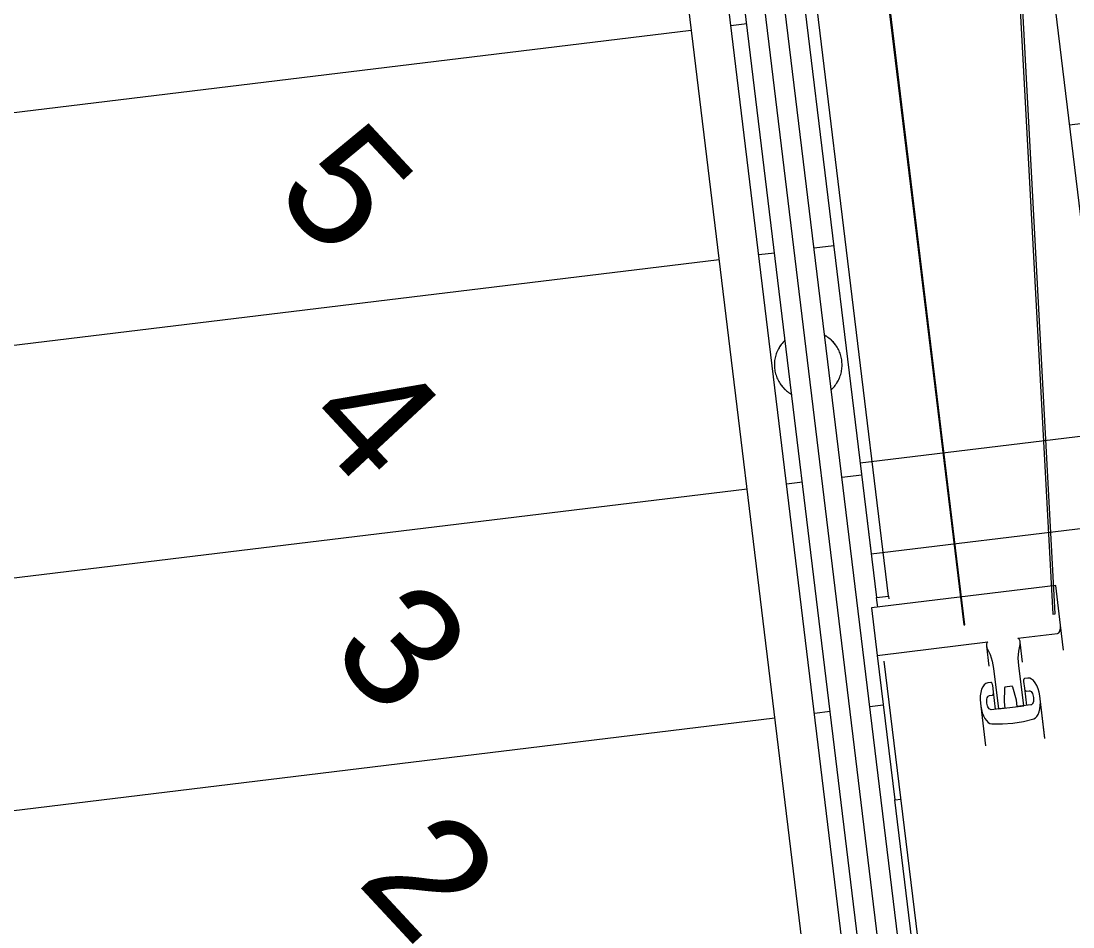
# Model space of a CAD drawing. Header units: metres. Extents: x 400403 to 400526, y 4543947 to 4544120.
# Drawn here: x 400465.021 to 400466.342, y 4544009.081 to 4544010.218 of the extents above; entities that cross this region are included whole.
import ezdxf

# ---------------------------------------------------------------- set-up
doc = ezdxf.new("R2010")
doc.units = ezdxf.units.M
doc.layers.add('A-----NPP', color=7, linetype='Continuous', lineweight=15, true_color=0x00a000)
for name, color, linetype, lineweight in [('A-FLORIDM', 7, 'Continuous', 5), ('A_HANDRAIL', 7, 'Continuous', 5), ('A_STAIR', 7, 'Continuous', 15), ('G-PLANOTM', 7, 'Continuous', 13)]:
    doc.layers.add(name, color=color, linetype=linetype, lineweight=lineweight)
doc.styles.add('Arial', font='Arial.ttf', dxfattribs={"height": 0.15})

# ---------------------------------------------------------------- blocks, each defined once
blk = doc.blocks.new('Railing - Baluster-2368251-PERON KAT _1_10 _-3_21_ KOTU TUĞLA DUVAR PLANI - 1_2')
at = {"layer": 'A_HANDRAIL', "color": 9, "true_color": 0xc0c0c0, "flags": 128}
for points in [[(-0.0254, 0.0341), (-0.0267, 0.033), (-0.028, 0.032), (-0.0293, 0.0308), (-0.0305, 0.0296), (-0.0316, 0.0284), (-0.0328, 0.0271), (-0.0338, 0.0257), (-0.0348, 0.0244), (-0.0358, 0.023), (-0.0367, 0.0215), (-0.0375, 0.02), (-0.0383, 0.0185), (-0.039, 0.017), (-0.0396, 0.0154), (-0.0402, 0.0138), (-0.0407, 0.0122), (-0.0412, 0.0105), (-0.0416, 0.0089), (-0.0419, 0.0072), (-0.0421, 0.0055), (-0.0423, 0.0039), (-0.0424, 0.0022), (-0.0425, 0.0005), (-0.0425, -0.0012), (-0.0424, -0.0029), (-0.0422, -0.0046), (-0.042, -0.0063), (-0.0417, -0.008), (-0.0414, -0.0097), (-0.041, -0.0113), (-0.0405, -0.0129), (-0.0399, -0.0145), (-0.0393, -0.0161), (-0.0386, -0.0177), (-0.0379, -0.0192), (-0.0371, -0.0207), (-0.0362, -0.0222), (-0.0353, -0.0236), (-0.0344, -0.025), (-0.0333, -0.0264), (-0.0323, -0.0277), (-0.0311, -0.0289), (-0.0299, -0.0302), (-0.0287, -0.0313), (-0.0274, -0.0325), (-0.0261, -0.0335), (-0.025, -0.0344)], [(0.0254, -0.0341), (0.0267, -0.033), (0.028, -0.032), (0.0293, -0.0308), (0.0305, -0.0296), (0.0316, -0.0284), (0.0328, -0.0271), (0.0338, -0.0257), (0.0348, -0.0244), (0.0358, -0.023), (0.0367, -0.0215), (0.0375, -0.02), (0.0383, -0.0185), (0.039, -0.017), (0.0396, -0.0154), (0.0402, -0.0138), (0.0407, -0.0122), (0.0412, -0.0105), (0.0416, -0.0089), (0.0419, -0.0072), (0.0421, -0.0055), (0.0423, -0.0039), (0.0424, -0.0022), (0.0425, -0.0005), (0.0425, 0.0012), (0.0424, 0.0029), (0.0422, 0.0046), (0.042, 0.0063), (0.0417, 0.008), (0.0414, 0.0097), (0.041, 0.0113), (0.0405, 0.0129), (0.0399, 0.0145), (0.0393, 0.0161), (0.0386, 0.0177), (0.0379, 0.0192), (0.0371, 0.0207), (0.0362, 0.0222), (0.0353, 0.0236), (0.0344, 0.025), (0.0333, 0.0264), (0.0323, 0.0277), (0.0311, 0.0289), (0.0299, 0.0302), (0.0287, 0.0313), (0.0274, 0.0325), (0.0261, 0.0335), (0.025, 0.0344)]]:
    blk.add_lwpolyline(points, dxfattribs=at)
at = {"layer": 'A_HANDRAIL', "color": 9, "true_color": 0xc0c0c0}
for start, end in [(139.6378, 150), (127.2319, 129.319), (50.681, 52.7681), (30, 40.3622), (210, 220.3622), (319.6378, 330), (230.681, 232.7681), (307.2319, 309.319)]:
    blk.add_arc((0, 0), 0.0425, start, end, dxfattribs=at)
blk = doc.blocks.new('Railing - Railing-2369654-PERON KAT _1_10 _-3_21_ KOTU TUĞLA DUVAR PLANI - 1_2')
at = {"layer": 'A_HANDRAIL', "color": 9, "true_color": 0xc0c0c0}
for p, q in [((107.1691, -6.2984), (105.3446, -4.9728)), ((107.1397, -6.3389), (105.334, -5.027))]:
    blk.add_line(p, q, dxfattribs=at)
at = {"rotation": 233.9999999999997}
blk.add_blockref('Railing - Baluster-2368251-PERON KAT _1_10 _-3_21_ KOTU TUĞLA DUVAR PLANI - 1_2', (106.3744, -5.6654), dxfattribs=at)
blk = doc.blocks.new('Top Rail Type - Top Rail_Internal_-V11-PERON KAT _1_10 _-3_21_ KOTU TUĞLA DUVAR PLANI - 1_2')
at = {"layer": 'A_HANDRAIL', "color": 9, "true_color": 0xc0c0c0}
for p, q in [((107.2102, -6.2418), (105.3593, -4.897)), ((107.1809, -6.2823), (105.3488, -4.9512))]:
    blk.add_line(p, q, dxfattribs=at)
blk = doc.blocks.new('D1010-30_Escalator - H_6120-V16-PERON KAT _1_10 _-3_21_ KOTU TUĞLA DUVAR PLANI - 1_2')
at = {"layer": 'G-PLANOTM'}
for p, q in [((-1.16, -8.5651), (-1.16, -3.5551)), ((-0.798, -4.8595), (-0.7974, -3.7065)), ((-0.7978, -4.4692), (-0.75, -4.4692)), ((-1.11, -5.0329), (-1.11, -5.0293)), ((-1.095, -5.0293), (-1.095, -5.0329)), ((-1.11, -5.0416), (-1.11, -5.0329)), ((-0.8849, -5.1232), (-0.8849, -5.0916)), ((-1.1179, -5.1016), (-1.1179, -5.2845)), ((-1.11, -8.5251), (-1.11, -5.1098)), ((-0.9803, -5.1066), (-0.9803, -5.1321)), ((-0.9377, -5.1321), (-0.9377, -5.1066)), ((-0.9785, -5.1866), (-0.9785, -5.1647)), ((-0.9394, -5.1647), (-0.9394, -5.1866)), ((-0.9965, -5.1804), (-0.9965, -5.2308)), ((-0.9215, -5.2308), (-0.9215, -5.1804)), ((-1.1179, -5.2845), (-1.11, -5.2845)), ((-1.1179, -6.0479), (-1.1179, -5.2845))]:
    blk.add_line(p, q, dxfattribs=at)
at = {"layer": 'G-PLANOTM', "lineweight": 15}
for p, q in [((-1.095, -5.0293), (-1.095, -3.5666)), ((-1.0055, -3.7065), (-1.0055, -5.0766)), ((-1.0039, -5.0766), (-1.0039, -3.7065)), ((-0.8007, -3.7065), (-0.8929, -5.0766)), ((-0.8896, -5.0766), (-0.7974, -3.7065)), ((-1.11, -3.7141), (-1.11, -5.0293)), ((0.2743, -4.8595), (-1.11, -4.8595)), ((-1.11, -4.8595), (-1.11, -4.9741)), ((-1.11, -4.9741), (0.51, -4.9741)), ((-1.11, -5.0293), (-1.095, -5.0293)), ((-0.8849, -5.0416), (-1.1179, -5.0416)), ((-1.1179, -5.0416), (-1.1179, -5.1016)), ((-0.8849, -5.0916), (-0.8849, -5.0416)), ((-1.0055, -5.0766), (-1.0039, -5.0766)), ((-0.8929, -5.0766), (-0.8896, -5.0766)), ((-1.1179, -5.1016), (-0.9778, -5.1016)), ((-0.9402, -5.1016), (-0.8899, -5.1016)), ((-0.975, -5.1356), (-0.975, -5.1866)), ((-0.943, -5.1866), (-0.943, -5.1356)), ((-0.9805, -5.1526), (-0.9844, -5.1526)), ((-0.9785, -5.1647), (-0.9785, -5.1565)), ((-0.9641, -5.1616), (-0.9667, -5.1786)), ((-0.9545, -5.1606), (-0.9635, -5.1606)), ((-0.9512, -5.1786), (-0.9538, -5.1616)), ((-0.9394, -5.1565), (-0.9394, -5.1647)), ((-0.9336, -5.1526), (-0.9375, -5.1526)), ((-0.9965, -5.1768), (-0.9965, -5.1804)), ((-0.984, -5.1686), (-0.9805, -5.1686)), ((-0.9375, -5.1686), (-0.934, -5.1686)), ((-0.9215, -5.1804), (-0.9215, -5.1768)), ((-0.9667, -5.1866), (-0.984, -5.1866)), ((-0.975, -5.1866), (-0.943, -5.1866)), ((-0.9667, -5.1786), (-0.9667, -5.1866)), ((-0.9512, -5.1866), (-0.9512, -5.1786)), ((-0.934, -5.1866), (-0.9512, -5.1866))]:
    blk.add_line(p, q, dxfattribs=at)
at = {"layer": 'G-PLANOTM', "lineweight": 15, "flags": 128}
for points in [[(-0.8899, -5.1016), (-0.8889, -5.1014), (-0.888, -5.1009), (-0.8871, -5.0999), (-0.8864, -5.0987), (-0.8858, -5.0972), (-0.8853, -5.0954), (-0.885, -5.0936), (-0.8849, -5.0916)], [(-0.9778, -5.1016), (-0.9783, -5.1017), (-0.9788, -5.102), (-0.9792, -5.1025), (-0.9796, -5.1031), (-0.9799, -5.1038), (-0.9801, -5.1047), (-0.9803, -5.1056), (-0.9803, -5.1066)], [(-0.9803, -5.1066), (-0.9802, -5.1078), (-0.98, -5.1089), (-0.9797, -5.1098)], [(-0.9797, -5.1098), (-0.9771, -5.1176), (-0.9756, -5.1264), (-0.975, -5.1356)], [(-0.943, -5.1356), (-0.9425, -5.1264), (-0.9409, -5.1176), (-0.9383, -5.1098)], [(-0.9377, -5.1066), (-0.9378, -5.1056), (-0.9379, -5.1047), (-0.9381, -5.1038), (-0.9384, -5.1031), (-0.9388, -5.1025), (-0.9393, -5.102), (-0.9397, -5.1017), (-0.9402, -5.1016)], [(-0.9383, -5.1098), (-0.938, -5.1089), (-0.9378, -5.1078), (-0.9377, -5.1066)], [(-0.9844, -5.1526), (-0.9867, -5.1531), (-0.989, -5.1545), (-0.9911, -5.1567), (-0.9929, -5.1597), (-0.9944, -5.1634), (-0.9956, -5.1676), (-0.9963, -5.1721), (-0.9965, -5.1768)], [(-0.9785, -5.1565), (-0.9786, -5.1557), (-0.9787, -5.155), (-0.9788, -5.1543), (-0.9791, -5.1538), (-0.9794, -5.1533), (-0.9797, -5.1529), (-0.9801, -5.1527), (-0.9805, -5.1526)], [(-0.9635, -5.1606), (-0.9636, -5.1606), (-0.9637, -5.1607), (-0.9638, -5.1608), (-0.9639, -5.161), (-0.964, -5.1611), (-0.9641, -5.1613), (-0.9641, -5.1616)], [(-0.9538, -5.1616), (-0.9539, -5.1613), (-0.954, -5.1611), (-0.954, -5.161), (-0.9541, -5.1608), (-0.9542, -5.1607), (-0.9544, -5.1606), (-0.9545, -5.1606)], [(-0.9375, -5.1526), (-0.9379, -5.1527), (-0.9383, -5.1529), (-0.9386, -5.1533), (-0.9389, -5.1538), (-0.9391, -5.1543), (-0.9393, -5.155), (-0.9394, -5.1557), (-0.9394, -5.1565)], [(-0.9215, -5.1768), (-0.9217, -5.1721), (-0.9224, -5.1676), (-0.9235, -5.1634), (-0.925, -5.1597), (-0.9269, -5.1567), (-0.929, -5.1545), (-0.9312, -5.1531), (-0.9336, -5.1526)], [(-0.9885, -5.1776), (-0.9884, -5.1759), (-0.9881, -5.1742), (-0.9877, -5.1726), (-0.9872, -5.1713), (-0.9865, -5.1701), (-0.9857, -5.1693), (-0.9849, -5.1688), (-0.984, -5.1686)], [(-0.984, -5.1866), (-0.9849, -5.1864), (-0.9857, -5.1859), (-0.9865, -5.1851), (-0.9872, -5.184), (-0.9877, -5.1826), (-0.9881, -5.1811), (-0.9884, -5.1794), (-0.9885, -5.1776)], [(-0.9805, -5.1686), (-0.9801, -5.1685), (-0.9797, -5.1683), (-0.9794, -5.168), (-0.9791, -5.1675), (-0.9788, -5.1669), (-0.9787, -5.1662), (-0.9786, -5.1655), (-0.9785, -5.1647)], [(-0.9394, -5.1647), (-0.9394, -5.1655), (-0.9393, -5.1662), (-0.9391, -5.1669), (-0.9389, -5.1675), (-0.9386, -5.168), (-0.9382, -5.1683), (-0.9379, -5.1685), (-0.9375, -5.1686)], [(-0.934, -5.1686), (-0.9331, -5.1688), (-0.9323, -5.1693), (-0.9315, -5.1701), (-0.9308, -5.1713), (-0.9302, -5.1726), (-0.9298, -5.1742), (-0.9296, -5.1759), (-0.9295, -5.1776)], [(-0.9295, -5.1776), (-0.9296, -5.1794), (-0.9298, -5.1811), (-0.9302, -5.1826), (-0.9308, -5.184), (-0.9315, -5.1851), (-0.9323, -5.1859), (-0.9331, -5.1864), (-0.934, -5.1866)], [(-0.9965, -5.1804), (-0.9963, -5.1848), (-0.9957, -5.189), (-0.9947, -5.193), (-0.9933, -5.1966), (-0.9917, -5.1995), (-0.9898, -5.2019), (-0.9877, -5.2035), (-0.9855, -5.2043)], [(-0.9324, -5.2043), (-0.9302, -5.2035), (-0.9282, -5.2019), (-0.9263, -5.1995), (-0.9246, -5.1966), (-0.9233, -5.193), (-0.9223, -5.189), (-0.9217, -5.1848), (-0.9215, -5.1804)], [(-0.9855, -5.2043), (-0.9723, -5.206), (-0.959, -5.2066)], [(-0.959, -5.2066), (-0.9457, -5.206), (-0.9324, -5.2043)]]:
    blk.add_lwpolyline(points, dxfattribs=at)
blk = doc.blocks.new('M09-PRT-S24-ZZ-M3-ARC-01_rvt-1-PERON KAT _1_10 _-3_21_ KOTU TUĞLA DUVAR PLANI - 1_2')
at = {"layer": 'A-----NPP', "color": 8, "lineweight": 5, "true_color": 0x7f7f7f}
blk.add_open_spline([(104.2536, -4.6034), (104.2467, -4.653), (104.2358, -4.7525), (104.2261, -4.9525), (104.2351, -5.2029), (104.2753, -5.5008), (104.3407, -5.7941), (104.4281, -6.0815), (104.5345, -6.3624), (104.6576, -6.6364), (104.7888, -6.8907), (104.8817, -7.0518), (104.9261, -7.1254)], degree=3, knots=[0, 0, 0, 0, 0.037037, 0.0740741, 0.1481481, 0.2222222, 0.2962963, 0.3703704, 0.4444444, 0.5185185, 0.5925926, 0.6561598, 0.6561598, 0.6561598, 0.6561598], dxfattribs=at)
at = {"layer": 'A_STAIR', "color": 9, "lineweight": 5, "true_color": 0xc0c0c0}
for p, q in [((105.996, -5.4462), (106.0078, -5.43)), ((105.996, -5.4462), (106.0078, -5.43)), ((104.981, -6.8433), (105.9666, -5.4866)), ((104.981, -6.8433), (105.9666, -5.4866)), ((106.2718, -5.56), (106.2865, -5.5398)), ((106.2718, -5.56), (106.2865, -5.5398)), ((106.2306, -5.6166), (106.2424, -5.6004)), ((106.2306, -5.6166), (106.2424, -5.6004)), ((104.961, -7.3641), (106.2013, -5.6571)), ((104.961, -7.3641), (106.2013, -5.6571)), ((106.5064, -5.7304), (106.5211, -5.7102)), ((106.5064, -5.7304), (106.5211, -5.7102)), ((106.4653, -5.7871), (106.477, -5.7709)), ((106.4653, -5.7871), (106.477, -5.7709)), ((105.1956, -7.5345), (106.4359, -5.8275)), ((105.1956, -7.5345), (106.4359, -5.8275)), ((106.741, -5.9009), (106.7511, -5.8871)), ((106.741, -5.9009), (106.7511, -5.8871)), ((106.6999, -5.9575), (106.7116, -5.9414)), ((106.6999, -5.9575), (106.7116, -5.9414)), ((105.4303, -7.705), (106.6705, -5.998)), ((105.4303, -7.705), (106.6705, -5.998))]:
    blk.add_line(p, q, dxfattribs=at)
at = {"lineweight": 15, "rotation": 53.99999999999949}
blk.add_blockref('D1010-30_Escalator - H_6120-V16-PERON KAT _1_10 _-3_21_ KOTU TUĞLA DUVAR PLANI - 1_2', (103.2303, -1.9473), dxfattribs=at)
at = {"lineweight": 15}
for name in ['Top Rail Type - Top Rail_Internal_-V11-PERON KAT _1_10 _-3_21_ KOTU TUĞLA DUVAR PLANI - 1_2', 'Railing - Railing-2369654-PERON KAT _1_10 _-3_21_ KOTU TUĞLA DUVAR PLANI - 1_2']:
    blk.add_blockref(name, (0, 0), dxfattribs=at)
blk = doc.blocks.new('Railing - Baluster-2368251-PERON KAT _1_10 _-3_21_ KOTU TUĞLA DUVAR PLANI - 2_2')
at = {"layer": 'A_HANDRAIL', "color": 9, "lineweight": 5, "true_color": 0xc0c0c0, "flags": 128}
for points in [[(-0.0254, 0.0341), (-0.0267, 0.033), (-0.028, 0.032), (-0.0293, 0.0308), (-0.0305, 0.0296), (-0.0316, 0.0284), (-0.0328, 0.0271), (-0.0338, 0.0257), (-0.0348, 0.0244), (-0.0358, 0.023), (-0.0367, 0.0215), (-0.0375, 0.02), (-0.0383, 0.0185), (-0.039, 0.017), (-0.0396, 0.0154), (-0.0402, 0.0138), (-0.0407, 0.0122), (-0.0412, 0.0105), (-0.0416, 0.0089), (-0.0419, 0.0072), (-0.0421, 0.0055), (-0.0423, 0.0039), (-0.0424, 0.0022), (-0.0425, 0.0005), (-0.0425, -0.0012), (-0.0424, -0.0029), (-0.0422, -0.0046), (-0.042, -0.0063), (-0.0417, -0.008), (-0.0414, -0.0097), (-0.041, -0.0113), (-0.0405, -0.0129), (-0.0399, -0.0145), (-0.0393, -0.0161), (-0.0386, -0.0177), (-0.0379, -0.0192), (-0.0371, -0.0207), (-0.0362, -0.0222), (-0.0353, -0.0236), (-0.0344, -0.025), (-0.0333, -0.0264), (-0.0323, -0.0277), (-0.0311, -0.0289), (-0.0299, -0.0302), (-0.0287, -0.0313), (-0.0274, -0.0325), (-0.0261, -0.0335), (-0.025, -0.0344)], [(0.0254, -0.0341), (0.0267, -0.033), (0.028, -0.032), (0.0293, -0.0308), (0.0305, -0.0296), (0.0316, -0.0284), (0.0328, -0.0271), (0.0338, -0.0257), (0.0348, -0.0244), (0.0358, -0.023), (0.0367, -0.0215), (0.0375, -0.02), (0.0383, -0.0185), (0.039, -0.017), (0.0396, -0.0154), (0.0402, -0.0138), (0.0407, -0.0122), (0.0412, -0.0105), (0.0416, -0.0089), (0.0419, -0.0072), (0.0421, -0.0055), (0.0423, -0.0039), (0.0424, -0.0022), (0.0425, -0.0005), (0.0425, 0.0012), (0.0424, 0.0029), (0.0422, 0.0046), (0.042, 0.0063), (0.0417, 0.008), (0.0414, 0.0097), (0.041, 0.0113), (0.0405, 0.0129), (0.0399, 0.0145), (0.0393, 0.0161), (0.0386, 0.0177), (0.0379, 0.0192), (0.0371, 0.0207), (0.0362, 0.0222), (0.0353, 0.0236), (0.0344, 0.025), (0.0333, 0.0264), (0.0323, 0.0277), (0.0311, 0.0289), (0.0299, 0.0302), (0.0287, 0.0313), (0.0274, 0.0325), (0.0261, 0.0335), (0.025, 0.0344)]]:
    blk.add_lwpolyline(points, dxfattribs=at)
at = {"layer": 'A_HANDRAIL', "color": 9, "lineweight": 5, "true_color": 0xc0c0c0}
for start, end in [(139.6378, 150), (127.2319, 129.319), (50.681, 52.7681), (30, 40.3622), (210, 220.3622), (319.6378, 330), (230.681, 232.7681), (307.2319, 309.319)]:
    blk.add_arc((0, 0), 0.0425, start, end, dxfattribs=at)
blk = doc.blocks.new('Railing - Railing-2369654-PERON KAT _1_10 _-3_21_ KOTU TUĞLA DUVAR PLANI - 2_2')
at = {"layer": 'A_HANDRAIL', "color": 9, "lineweight": 5, "true_color": 0xc0c0c0}
for p, q in [((107.1691, -6.2984), (105.3446, -4.9728)), ((107.1397, -6.3389), (105.334, -5.027))]:
    blk.add_line(p, q, dxfattribs=at)
at = {"rotation": 233.9999999999997}
blk.add_blockref('Railing - Baluster-2368251-PERON KAT _1_10 _-3_21_ KOTU TUĞLA DUVAR PLANI - 2_2', (106.3744, -5.6654), dxfattribs=at)
blk = doc.blocks.new('Top Rail Type - Top Rail_Internal_-V9-PERON KAT _1_10 _-3_21_ KOTU TUĞLA DUVAR PLANI - 2_2')
at = {"layer": 'A_HANDRAIL', "color": 9, "lineweight": 5, "true_color": 0xc0c0c0}
for p, q in [((107.2102, -6.2418), (105.3593, -4.897)), ((107.1809, -6.2823), (105.3488, -4.9512))]:
    blk.add_line(p, q, dxfattribs=at)
blk = doc.blocks.new('D1010-30_Escalator - H_6120-V14-PERON KAT _1_10 _-3_21_ KOTU TUĞLA DUVAR PLANI - 2_2')
at = {"layer": 'G-PLANOTM'}
for p, q in [((-1.16, -8.5651), (-1.16, -3.5551)), ((-0.798, -4.8595), (-0.7974, -3.7065)), ((-0.7978, -4.4692), (-0.75, -4.4692)), ((-1.11, -5.0329), (-1.11, -5.0293)), ((-1.095, -5.0293), (-1.095, -5.0329)), ((-1.11, -5.0416), (-1.11, -5.0329)), ((-0.8849, -5.1232), (-0.8849, -5.0916)), ((-1.1179, -5.1016), (-1.1179, -5.2845)), ((-1.11, -8.5251), (-1.11, -5.1098)), ((-0.9803, -5.1066), (-0.9803, -5.1321)), ((-0.9377, -5.1321), (-0.9377, -5.1066)), ((-0.9785, -5.1866), (-0.9785, -5.1647)), ((-0.9394, -5.1647), (-0.9394, -5.1866)), ((-0.9965, -5.1804), (-0.9965, -5.2308)), ((-0.9215, -5.2303), (-0.9215, -5.1804)), ((-1.1179, -5.2845), (-1.11, -5.2845)), ((-1.1179, -6.0479), (-1.1179, -5.2845))]:
    blk.add_line(p, q, dxfattribs=at)
at = {"layer": 'G-PLANOTM', "lineweight": 15}
for p, q in [((-1.095, -5.0293), (-1.095, -3.5666)), ((-1.0055, -3.7065), (-1.0055, -5.0766)), ((-1.0039, -5.0766), (-1.0039, -3.7065)), ((-0.8007, -3.7065), (-0.8929, -5.0766)), ((-0.8896, -5.0766), (-0.7974, -3.7065)), ((-1.11, -3.7141), (-1.11, -5.0293)), ((0.51, -4.8595), (-1.11, -4.8595)), ((-1.11, -4.8595), (-1.11, -4.9741)), ((-1.11, -4.9741), (0.51, -4.9741)), ((-1.11, -5.0293), (-1.095, -5.0293)), ((-0.8849, -5.0416), (-1.1179, -5.0416)), ((-1.1179, -5.0416), (-1.1179, -5.1016)), ((-0.8849, -5.0916), (-0.8849, -5.0416)), ((-1.0055, -5.0766), (-1.0039, -5.0766)), ((-0.8929, -5.0766), (-0.8896, -5.0766)), ((-1.1179, -5.1016), (-0.9778, -5.1016)), ((-0.9402, -5.1016), (-0.8899, -5.1016)), ((-0.975, -5.1356), (-0.975, -5.1866)), ((-0.943, -5.1866), (-0.943, -5.1356)), ((-0.9805, -5.1526), (-0.9844, -5.1526)), ((-0.9785, -5.1647), (-0.9785, -5.1565)), ((-0.9641, -5.1616), (-0.9667, -5.1786)), ((-0.9545, -5.1606), (-0.9635, -5.1606)), ((-0.9512, -5.1786), (-0.9538, -5.1616)), ((-0.9394, -5.1565), (-0.9394, -5.1647)), ((-0.9336, -5.1526), (-0.9375, -5.1526)), ((-0.9965, -5.1768), (-0.9965, -5.1804)), ((-0.984, -5.1686), (-0.9805, -5.1686)), ((-0.9375, -5.1686), (-0.934, -5.1686)), ((-0.9215, -5.1804), (-0.9215, -5.1768)), ((-0.9667, -5.1866), (-0.984, -5.1866)), ((-0.975, -5.1866), (-0.943, -5.1866)), ((-0.9667, -5.1786), (-0.9667, -5.1866)), ((-0.9512, -5.1866), (-0.9512, -5.1786)), ((-0.934, -5.1866), (-0.9512, -5.1866))]:
    blk.add_line(p, q, dxfattribs=at)
at = {"layer": 'G-PLANOTM', "lineweight": 15, "flags": 128}
for points in [[(-0.8899, -5.1016), (-0.8889, -5.1014), (-0.888, -5.1009), (-0.8871, -5.0999), (-0.8864, -5.0987), (-0.8858, -5.0972), (-0.8853, -5.0954), (-0.885, -5.0936), (-0.8849, -5.0916)], [(-0.9778, -5.1016), (-0.9783, -5.1017), (-0.9788, -5.102), (-0.9792, -5.1025), (-0.9796, -5.1031), (-0.9799, -5.1038), (-0.9801, -5.1047), (-0.9803, -5.1056), (-0.9803, -5.1066)], [(-0.9803, -5.1066), (-0.9802, -5.1078), (-0.98, -5.1089), (-0.9797, -5.1098)], [(-0.9797, -5.1098), (-0.9771, -5.1176), (-0.9756, -5.1264), (-0.975, -5.1356)], [(-0.943, -5.1356), (-0.9425, -5.1264), (-0.9409, -5.1176), (-0.9383, -5.1098)], [(-0.9377, -5.1066), (-0.9378, -5.1056), (-0.9379, -5.1047), (-0.9381, -5.1038), (-0.9384, -5.1031), (-0.9388, -5.1025), (-0.9393, -5.102), (-0.9397, -5.1017), (-0.9402, -5.1016)], [(-0.9383, -5.1098), (-0.938, -5.1089), (-0.9378, -5.1078), (-0.9377, -5.1066)], [(-0.9844, -5.1526), (-0.9867, -5.1531), (-0.989, -5.1545), (-0.9911, -5.1567), (-0.9929, -5.1597), (-0.9944, -5.1634), (-0.9956, -5.1676), (-0.9963, -5.1721), (-0.9965, -5.1768)], [(-0.9785, -5.1565), (-0.9786, -5.1557), (-0.9787, -5.155), (-0.9788, -5.1543), (-0.9791, -5.1538), (-0.9794, -5.1533), (-0.9797, -5.1529), (-0.9801, -5.1527), (-0.9805, -5.1526)], [(-0.9635, -5.1606), (-0.9636, -5.1606), (-0.9637, -5.1607), (-0.9638, -5.1608), (-0.9639, -5.161), (-0.964, -5.1611), (-0.9641, -5.1613), (-0.9641, -5.1616)], [(-0.9538, -5.1616), (-0.9539, -5.1613), (-0.954, -5.1611), (-0.954, -5.161), (-0.9541, -5.1608), (-0.9542, -5.1607), (-0.9544, -5.1606), (-0.9545, -5.1606)], [(-0.9375, -5.1526), (-0.9379, -5.1527), (-0.9383, -5.1529), (-0.9386, -5.1533), (-0.9389, -5.1538), (-0.9391, -5.1543), (-0.9393, -5.155), (-0.9394, -5.1557), (-0.9394, -5.1565)], [(-0.9215, -5.1768), (-0.9217, -5.1721), (-0.9224, -5.1676), (-0.9235, -5.1634), (-0.925, -5.1597), (-0.9269, -5.1567), (-0.929, -5.1545), (-0.9312, -5.1531), (-0.9336, -5.1526)], [(-0.9885, -5.1776), (-0.9884, -5.1759), (-0.9881, -5.1742), (-0.9877, -5.1726), (-0.9872, -5.1713), (-0.9865, -5.1701), (-0.9857, -5.1693), (-0.9849, -5.1688), (-0.984, -5.1686)], [(-0.984, -5.1866), (-0.9849, -5.1864), (-0.9857, -5.1859), (-0.9865, -5.1851), (-0.9872, -5.184), (-0.9877, -5.1826), (-0.9881, -5.1811), (-0.9884, -5.1794), (-0.9885, -5.1776)], [(-0.9805, -5.1686), (-0.9801, -5.1685), (-0.9797, -5.1683), (-0.9794, -5.168), (-0.9791, -5.1675), (-0.9788, -5.1669), (-0.9787, -5.1662), (-0.9786, -5.1655), (-0.9785, -5.1647)], [(-0.9394, -5.1647), (-0.9394, -5.1655), (-0.9393, -5.1662), (-0.9391, -5.1669), (-0.9389, -5.1675), (-0.9386, -5.168), (-0.9382, -5.1683), (-0.9379, -5.1685), (-0.9375, -5.1686)], [(-0.934, -5.1686), (-0.9331, -5.1688), (-0.9323, -5.1693), (-0.9315, -5.1701), (-0.9308, -5.1713), (-0.9302, -5.1726), (-0.9298, -5.1742), (-0.9296, -5.1759), (-0.9295, -5.1776)], [(-0.9295, -5.1776), (-0.9296, -5.1794), (-0.9298, -5.1811), (-0.9302, -5.1826), (-0.9308, -5.184), (-0.9315, -5.1851), (-0.9323, -5.1859), (-0.9331, -5.1864), (-0.934, -5.1866)], [(-0.9965, -5.1804), (-0.9963, -5.1848), (-0.9957, -5.189), (-0.9947, -5.193), (-0.9933, -5.1966), (-0.9917, -5.1995), (-0.9898, -5.2019), (-0.9877, -5.2035), (-0.9855, -5.2043)], [(-0.9324, -5.2043), (-0.9302, -5.2035), (-0.9282, -5.2019), (-0.9263, -5.1995), (-0.9246, -5.1966), (-0.9233, -5.193), (-0.9223, -5.189), (-0.9217, -5.1848), (-0.9215, -5.1804)], [(-0.9855, -5.2043), (-0.9723, -5.206), (-0.959, -5.2066)], [(-0.959, -5.2066), (-0.9457, -5.206), (-0.9324, -5.2043)]]:
    blk.add_lwpolyline(points, dxfattribs=at)
blk = doc.blocks.new('M09-PRT-S24-ZZ-M3-ARC-01_rvt-1-PERON KAT _1_10 _-3_21_ KOTU TUĞLA DUVAR PLANI - 2_2')
at = {"layer": 'A-----NPP', "color": 8, "lineweight": 5, "true_color": 0x7f7f7f}
blk.add_open_spline([(104.2536, -4.6034), (104.2467, -4.653), (104.2358, -4.7525), (104.2261, -4.9525), (104.2351, -5.2029), (104.2753, -5.5008), (104.3407, -5.7941), (104.4281, -6.0815), (104.5345, -6.3624), (104.6576, -6.6364), (104.7888, -6.8907), (104.8817, -7.0518), (104.9261, -7.1254)], degree=3, knots=[0, 0, 0, 0, 0.037037, 0.0740741, 0.1481481, 0.2222222, 0.2962963, 0.3703704, 0.4444444, 0.5185185, 0.5925926, 0.6561598, 0.6561598, 0.6561598, 0.6561598], dxfattribs=at)
at = {"layer": 'A_STAIR', "color": 9, "lineweight": 5, "true_color": 0xc0c0c0}
for p, q in [((105.996, -5.4462), (106.0078, -5.43)), ((105.996, -5.4462), (106.0078, -5.43)), ((104.981, -6.8433), (105.9666, -5.4866)), ((104.981, -6.8433), (105.9666, -5.4866)), ((106.2718, -5.56), (106.2865, -5.5398)), ((106.2718, -5.56), (106.2865, -5.5398)), ((106.2306, -5.6166), (106.2424, -5.6004)), ((106.2306, -5.6166), (106.2424, -5.6004)), ((104.961, -7.3641), (106.2013, -5.6571)), ((104.961, -7.3641), (106.2013, -5.6571)), ((106.5064, -5.7304), (106.5211, -5.7102)), ((106.5064, -5.7304), (106.5211, -5.7102)), ((106.4653, -5.7871), (106.477, -5.7709)), ((106.4653, -5.7871), (106.477, -5.7709)), ((105.1956, -7.5345), (106.4359, -5.8275)), ((105.1956, -7.5345), (106.4359, -5.8275)), ((106.741, -5.9009), (106.7511, -5.8871)), ((106.741, -5.9009), (106.7511, -5.8871)), ((106.6999, -5.9575), (106.7116, -5.9414)), ((106.6999, -5.9575), (106.7116, -5.9414)), ((105.4303, -7.705), (106.6705, -5.998)), ((105.4303, -7.705), (106.6705, -5.998))]:
    blk.add_line(p, q, dxfattribs=at)
at = {"lineweight": 15, "rotation": 53.99999999999949}
blk.add_blockref('D1010-30_Escalator - H_6120-V14-PERON KAT _1_10 _-3_21_ KOTU TUĞLA DUVAR PLANI - 2_2', (103.2303, -1.9473), dxfattribs=at)
at = {"lineweight": 15}
for name in ['Top Rail Type - Top Rail_Internal_-V9-PERON KAT _1_10 _-3_21_ KOTU TUĞLA DUVAR PLANI - 2_2', 'Railing - Railing-2369654-PERON KAT _1_10 _-3_21_ KOTU TUĞLA DUVAR PLANI - 2_2']:
    blk.add_blockref(name, (0, 0), dxfattribs=at)

msp = doc.modelspace()

# ---------------------------------------------------------------- block references
at = {"lineweight": 5, "rotation": 312.9239939576965}
for name in ['M09-PRT-S24-ZZ-M3-ARC-01_rvt-1-PERON KAT _1_10 _-3_21_ KOTU TUĞLA DUVAR PLANI - 1_2', 'M09-PRT-S24-ZZ-M3-ARC-01_rvt-1-PERON KAT _1_10 _-3_21_ KOTU TUĞLA DUVAR PLANI - 2_2']:
    msp.add_blockref(name, (400397.71446, 4544091.53809), dxfattribs=at)

# ---------------------------------------------------------------- texts
at = {"layer": 'A-FLORIDM', "color": 251, "true_color": 0x5a5a5a, "char_height": 0.15, "width": 0.1384414, "attachment_point": 1, "rotation": 312.92399, "line_spacing_factor": 0.941778, "style": 'Arial'}
for s, insert in [('\\fArial|b0|i0|c162|p34|;5', (400465.44596, 4544010.10256)), ('\\fArial|b0|i0|c162|p34|;5', (400465.44596, 4544010.10256)), ('\\fArial|b0|i0|c162|p34|;4', (400465.48092, 4544009.81467)), ('\\fArial|b0|i0|c162|p34|;4', (400465.48092, 4544009.81467)), ('\\fArial|b0|i0|c162|p34|;3', (400465.51588, 4544009.52679)), ('\\fArial|b0|i0|c162|p34|;3', (400465.51588, 4544009.52679)), ('\\fArial|b0|i0|c162|p34|;2', (400465.55084, 4544009.2389)), ('\\fArial|b0|i0|c162|p34|;2', (400465.55084, 4544009.2389))]:
    msp.add_mtext(s, dxfattribs=dict(at, insert=insert))

doc.saveas('drawing.dxf')
